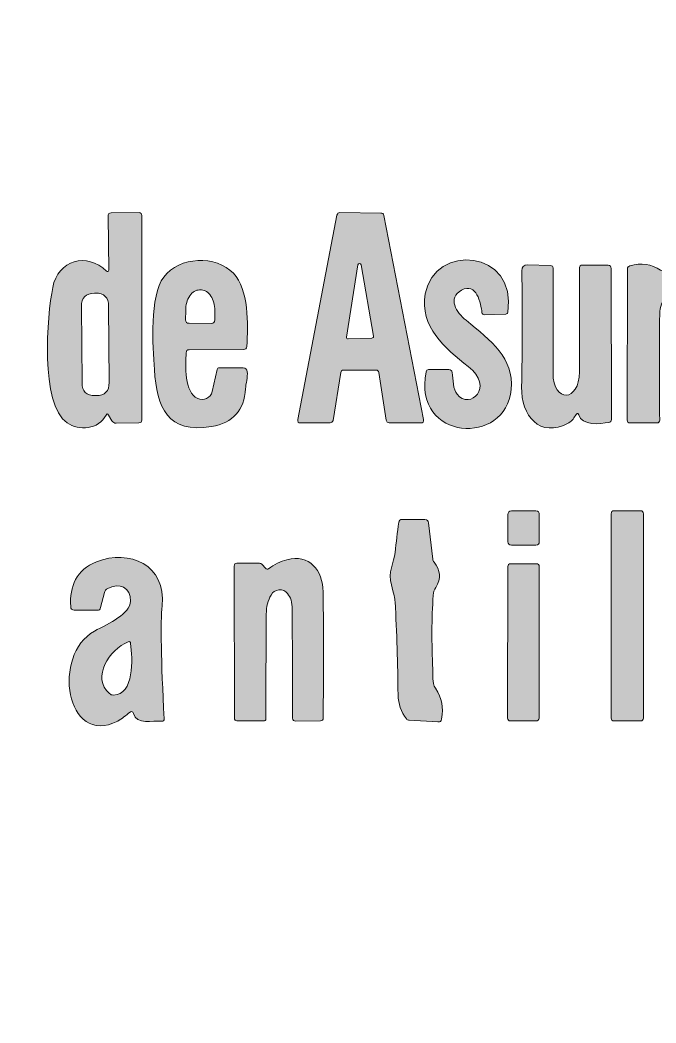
# Model space of a CAD drawing. Header units: millimetres. Extents: x 6 to 133, y 303 to 393.
# Drawn here: x 105.49 to 108.86, y 313.79 to 319.11 of the extents above; entities that cross this region are included whole.
import ezdxf

# ---------------------------------------------------------------- set-up
doc = ezdxf.new("R2010")
doc.units = ezdxf.units.MM
doc.header["$MEASUREMENT"] = 0

# ---------------------------------------------------------------- blocks, each defined once
blk = doc.blocks.new('block 2')
at = {"color": 188, "lineweight": 35, "true_color": 0x161224}
blk.add_open_spline([(21.4184, 393.1407), (21.4184, 393.1407), (6.4183, 303.1407), (6.4183, 303.1407), (6.4183, 303.1407), (118.7994, 303.1407), (118.7994, 303.1407), (118.7994, 303.1407), (133.0232, 388.4831), (133.0232, 388.4831), (133.3864, 390.6622), (131.9143, 392.7231), (129.7352, 393.0863), (129.5179, 393.1225), (129.298, 393.1407), (129.0776, 393.1407), (129.0776, 393.1407), (21.4184, 393.1407), (21.4184, 393.1407)], degree=3, knots=[0, 0, 0, 0, 1, 1, 1, 2, 2, 2, 3, 3, 3, 4, 4, 4, 5, 5, 5, 6, 6, 6, 6], dxfattribs=at)
blk = doc.blocks.new('block 139')
at = {"true_color": 0x161225}
h = blk.add_hatch(color=188, dxfattribs=at)
h.dxf.hatch_style = 2
edge = h.paths.add_edge_path()
edge.add_spline(control_points=[(107.2776, 319.6901), (106.9857, 320.104), (107.0401, 320.7256), (107.2277, 321.1707), (107.4586, 321.7145), (107.8692, 321.9998), (108.4597, 322.0286), (108.7805, 322.0441), (108.9969, 321.76), (109.0047, 321.4515), (109.0169, 321.0319), (108.6217, 320.6945), (108.2566, 320.5624), (108.1556, 320.5258), (108.0535, 320.4947), (107.948, 320.4681), (107.9403, 320.4659), (107.9347, 320.4603), (107.9336, 320.4514), (107.8992, 320.1229), (108.1833, 319.5846), (108.5052, 319.4903), (108.6417, 319.4503), (108.7938, 319.4958), (108.927, 319.5424), (109.4775, 319.7345), (110.0036, 320.1174), (110.3188, 320.6135), (110.3432, 320.6501), (110.3665, 320.6756), (110.3909, 320.6879), (110.4686, 320.7278), (110.6373, 320.7589), (110.5619, 320.5913), (110.4609, 320.3671), (110.321, 320.1718), (110.1401, 320.0053), (109.6784, 319.5791), (109.1323, 319.3349), (108.503, 319.275), (108.0901, 319.235), (107.6772, 319.3116), (107.3675, 319.599), (107.3609, 319.6046), (107.3542, 319.6057), (107.3465, 319.6024), (107.2987, 319.5846), (107.2377, 319.5724), (107.1633, 319.5669), (106.7815, 319.5358), (106.4685, 319.6679), (106.2388, 319.9609), (106.1467, 320.0785), (105.9935, 320.4082), (105.7948, 320.2761), (105.6883, 320.205), (105.6017, 320.1063), (105.5373, 319.982), (105.2521, 319.4315), (104.9702, 318.7211), (104.4463, 318.3571), (104.0678, 318.0951), (103.666, 318.2738), (103.4074, 318.5957), (103.3253, 318.6989), (103.2698, 318.8132), (103.2409, 318.9387), (103.1266, 319.437), (103.2021, 319.9131), (103.4673, 320.3693), (103.8425, 321.0108), (104.4907, 321.2484), (105.2021, 321.1906), (105.5162, 321.1651), (105.7793, 321.1085), (106.0379, 320.9531), (106.0656, 320.9376), (106.0745, 320.9165), (106.0667, 320.891), (106.0645, 320.8821), (106.059, 320.8754), (106.0512, 320.8721), (105.9336, 320.8222), (105.8403, 320.8244), (105.7127, 320.8721), (105.5029, 320.9509), (105.2498, 321.0242), (105.0367, 320.9886), (104.6572, 320.9276), (104.5606, 320.6668), (104.4141, 320.3049), (104.2976, 320.0175), (103.8602, 318.821), (104.1355, 318.6046), (104.3708, 318.4192), (104.7138, 319.0874), (104.7926, 319.2361), (105.0145, 319.6501), (105.1899, 320.0275), (105.4663, 320.3549), (105.6072, 320.5236), (105.7216, 320.5802), (105.9347, 320.5835), (106.0379, 320.5857), (106.1211, 320.5724), (106.1833, 320.5425), (106.3231, 320.477), (106.4286, 320.3782), (106.4985, 320.2461), (106.675, 319.9109), (106.8548, 319.6601), (107.2721, 319.679), (107.281, 319.6801), (107.2821, 319.6834), (107.2776, 319.6901)], knot_values=[0, 0, 0, 0, 1, 1, 1, 2, 2, 2, 3, 3, 3, 4, 4, 4, 5, 5, 5, 6, 6, 6, 7, 7, 7, 8, 8, 8, 9, 9, 9, 10, 10, 10, 11, 11, 11, 12, 12, 12, 13, 13, 13, 14, 14, 14, 15, 15, 15, 16, 16, 16, 17, 17, 17, 18, 18, 18, 19, 19, 19, 20, 20, 20, 21, 21, 21, 22, 22, 22, 23, 23, 23, 24, 24, 24, 25, 25, 25, 26, 26, 26, 27, 27, 27, 28, 28, 28, 29, 29, 29, 30, 30, 30, 31, 31, 31, 32, 32, 32, 33, 33, 33, 34, 34, 34, 35, 35, 35, 36, 36, 36, 37, 37, 37, 38, 38, 38, 38], degree=3, periodic=1)
edge = h.paths.add_edge_path()
edge.add_spline(control_points=[(108.2621, 320.9576), (108.342, 321.0852), (108.6628, 321.679), (108.4608, 321.7789), (108.321, 321.8477), (108.1589, 321.6868), (108.0968, 321.5747), (107.968, 321.3449), (107.8948, 321.1096), (107.8759, 320.8677), (107.8726, 320.8177), (107.8714, 320.6634), (107.9303, 320.6268), (107.9391, 320.6224), (107.9469, 320.6213), (107.9558, 320.6246), (108.0845, 320.679), (108.1911, 320.8443), (108.2621, 320.9576)], knot_values=[0, 0, 0, 0, 1, 1, 1, 2, 2, 2, 3, 3, 3, 4, 4, 4, 5, 5, 5, 6, 6, 6, 6], degree=3, periodic=1)
at = {"lineweight": 0}
blk.add_open_spline([(107.2776, 319.6901), (106.9857, 320.104), (107.0401, 320.7256), (107.2277, 321.1707), (107.4586, 321.7145), (107.8692, 321.9998), (108.4597, 322.0286), (108.7805, 322.0441), (108.9969, 321.76), (109.0047, 321.4515), (109.0169, 321.0319), (108.6217, 320.6945), (108.2566, 320.5624), (108.1556, 320.5258), (108.0535, 320.4947), (107.948, 320.4681), (107.9403, 320.4659), (107.9347, 320.4603), (107.9336, 320.4514), (107.8992, 320.1229), (108.1833, 319.5846), (108.5052, 319.4903), (108.6417, 319.4503), (108.7938, 319.4958), (108.927, 319.5424), (109.4775, 319.7345), (110.0036, 320.1174), (110.3188, 320.6135), (110.3432, 320.6501), (110.3665, 320.6756), (110.3909, 320.6879), (110.4686, 320.7278), (110.6373, 320.7589), (110.5619, 320.5913), (110.4609, 320.3671), (110.321, 320.1718), (110.1401, 320.0053), (109.6784, 319.5791), (109.1323, 319.3349), (108.503, 319.275), (108.0901, 319.235), (107.6772, 319.3116), (107.3675, 319.599), (107.3609, 319.6046), (107.3542, 319.6057), (107.3465, 319.6024), (107.2987, 319.5846), (107.2377, 319.5724), (107.1633, 319.5669), (106.7815, 319.5358), (106.4685, 319.6679), (106.2388, 319.9609), (106.1467, 320.0785), (105.9935, 320.4082), (105.7948, 320.2761), (105.6883, 320.205), (105.6017, 320.1063), (105.5373, 319.982), (105.2521, 319.4315), (104.9702, 318.7211), (104.4463, 318.3571), (104.0678, 318.0951), (103.666, 318.2738), (103.4074, 318.5957), (103.3253, 318.6989), (103.2698, 318.8132), (103.2409, 318.9387), (103.1266, 319.437), (103.2021, 319.9131), (103.4673, 320.3693), (103.8425, 321.0108), (104.4907, 321.2484), (105.2021, 321.1906), (105.5162, 321.1651), (105.7793, 321.1085), (106.0379, 320.9531), (106.0656, 320.9376), (106.0745, 320.9165), (106.0667, 320.891), (106.0645, 320.8821), (106.059, 320.8754), (106.0512, 320.8721), (105.9336, 320.8222), (105.8403, 320.8244), (105.7127, 320.8721), (105.5029, 320.9509), (105.2498, 321.0242), (105.0367, 320.9886), (104.6572, 320.9276), (104.5606, 320.6668), (104.4141, 320.3049), (104.2976, 320.0175), (103.8602, 318.821), (104.1355, 318.6046), (104.3708, 318.4192), (104.7138, 319.0874), (104.7926, 319.2361), (105.0145, 319.6501), (105.1899, 320.0275), (105.4663, 320.3549), (105.6072, 320.5236), (105.7216, 320.5802), (105.9347, 320.5835), (106.0379, 320.5857), (106.1211, 320.5724), (106.1833, 320.5425), (106.3231, 320.477), (106.4286, 320.3782), (106.4985, 320.2461), (106.675, 319.9109), (106.8548, 319.6601), (107.2721, 319.679), (107.281, 319.6801), (107.2821, 319.6834), (107.2776, 319.6901)], degree=3, knots=[0, 0, 0, 0, 1, 1, 1, 2, 2, 2, 3, 3, 3, 4, 4, 4, 5, 5, 5, 6, 6, 6, 7, 7, 7, 8, 8, 8, 9, 9, 9, 10, 10, 10, 11, 11, 11, 12, 12, 12, 13, 13, 13, 14, 14, 14, 15, 15, 15, 16, 16, 16, 17, 17, 17, 18, 18, 18, 19, 19, 19, 20, 20, 20, 21, 21, 21, 22, 22, 22, 23, 23, 23, 24, 24, 24, 25, 25, 25, 26, 26, 26, 27, 27, 27, 28, 28, 28, 29, 29, 29, 30, 30, 30, 31, 31, 31, 32, 32, 32, 33, 33, 33, 34, 34, 34, 35, 35, 35, 36, 36, 36, 37, 37, 37, 38, 38, 38, 38], dxfattribs=at)
blk = doc.blocks.new('block 138')
blk.add_blockref('block 139', (0, 0))

msp = doc.modelspace()

# ---------------------------------------------------------------- hatches: boundary and pattern name
at = {"true_color": 0x161225}
h = msp.add_hatch(color=188, dxfattribs=at)
h.dxf.hatch_style = 2
edge = h.paths.add_edge_path()
edge.add_spline(control_points=[(105.9413, 317.0141), (105.9025, 316.9353), (105.7959, 316.9309), (105.7349, 316.9719), (105.5884, 317.0707), (105.6294, 317.5435), (105.6583, 317.6911), (105.686, 317.8365), (105.8392, 317.8798), (105.9435, 317.7777), (105.9469, 317.7755), (105.9491, 317.7755), (105.9524, 317.7766), (105.9546, 317.7777), (105.9557, 317.7799), (105.9569, 317.7833), (105.9569, 317.7833), (105.9524, 318.0696), (105.9524, 318.0696), (105.9513, 318.0818), (105.958, 318.0874), (105.9691, 318.0874), (105.9691, 318.0874), (106.1167, 318.0885), (106.1167, 318.0885), (106.1267, 318.0885), (106.1311, 318.0829), (106.1311, 318.074), (106.1311, 318.074), (106.1311, 316.9875), (106.1311, 316.9875), (106.1311, 316.9786), (106.1256, 316.973), (106.1156, 316.973), (106.1156, 316.973), (105.9957, 316.9708), (105.9957, 316.9708), (105.9857, 316.9708), (105.9779, 316.9752), (105.9724, 316.9841), (105.9724, 316.9841), (105.9546, 317.0141), (105.9546, 317.0141), (105.9502, 317.0219), (105.9458, 317.0219), (105.9413, 317.0141)], knot_values=[0, 0, 0, 0, 1, 1, 1, 2, 2, 2, 3, 3, 3, 4, 4, 4, 5, 5, 5, 6, 6, 6, 7, 7, 7, 8, 8, 8, 9, 9, 9, 10, 10, 10, 11, 11, 11, 12, 12, 12, 13, 13, 13, 14, 14, 14, 15, 15, 15, 15], degree=3, periodic=1)
edge = h.paths.add_edge_path()
edge.add_spline(control_points=[(105.9546, 317.5912), (105.9546, 317.6379), (105.9313, 317.6612), (105.8847, 317.6612), (105.8847, 317.6612), (105.8803, 317.6612), (105.8803, 317.6612), (105.8337, 317.6601), (105.8104, 317.6367), (105.8104, 317.5901), (105.8104, 317.5901), (105.8137, 317.1861), (105.8137, 317.1861), (105.8137, 317.1395), (105.837, 317.1173), (105.8836, 317.1173), (105.8836, 317.1173), (105.8892, 317.1173), (105.8892, 317.1173), (105.9347, 317.1173), (105.958, 317.1406), (105.958, 317.1872), (105.958, 317.1872), (105.9546, 317.5912), (105.9546, 317.5912)], knot_values=[0, 0, 0, 0, 1, 1, 1, 2, 2, 2, 3, 3, 3, 4, 4, 4, 5, 5, 5, 6, 6, 6, 7, 7, 7, 8, 8, 8, 8], degree=3, periodic=1)
h = msp.add_hatch(color=188, dxfattribs=at)
h.dxf.hatch_style = 2
edge = h.paths.add_edge_path()
edge.add_spline(control_points=[(107.3731, 317.2527), (107.3731, 317.2527), (107.2022, 317.2527), (107.2022, 317.2527), (107.1933, 317.2527), (107.1877, 317.2483), (107.1866, 317.2394), (107.1866, 317.2394), (107.1456, 316.9852), (107.1456, 316.9852), (107.1433, 316.9775), (107.1389, 316.973), (107.13, 316.973), (107.13, 316.973), (106.9746, 316.9719), (106.9746, 316.9719), (106.9624, 316.9719), (106.9569, 316.9786), (106.9591, 316.9908), (106.9591, 316.9908), (107.1667, 318.0752), (107.1667, 318.0752), (107.1689, 318.084), (107.1733, 318.0885), (107.1822, 318.0885), (107.1822, 318.0885), (107.3997, 318.0863), (107.3997, 318.0863), (107.4086, 318.0863), (107.4131, 318.0829), (107.4153, 318.074), (107.4153, 318.074), (107.6262, 316.9908), (107.6262, 316.9908), (107.6284, 316.9786), (107.6228, 316.9719), (107.6106, 316.9719), (107.6106, 316.9719), (107.4441, 316.973), (107.4441, 316.973), (107.4353, 316.973), (107.4308, 316.9775), (107.4286, 316.9863), (107.4286, 316.9863), (107.3886, 317.2394), (107.3886, 317.2394), (107.3875, 317.2483), (107.382, 317.2527), (107.3731, 317.2527)], knot_values=[0, 0, 0, 0, 1, 1, 1, 2, 2, 2, 3, 3, 3, 4, 4, 4, 5, 5, 5, 6, 6, 6, 7, 7, 7, 8, 8, 8, 9, 9, 9, 10, 10, 10, 11, 11, 11, 12, 12, 12, 13, 13, 13, 14, 14, 14, 15, 15, 15, 16, 16, 16, 16], degree=3, periodic=1)
edge = h.paths.add_edge_path()
edge.add_spline(control_points=[(107.352, 317.4225), (107.3576, 317.4225), (107.3609, 317.4259), (107.3598, 317.4325), (107.3598, 317.4325), (107.2943, 317.8121), (107.2943, 317.8121), (107.2932, 317.8166), (107.2899, 317.8188), (107.2854, 317.8188), (107.281, 317.8188), (107.2788, 317.8166), (107.2776, 317.8121), (107.2776, 317.8121), (107.2177, 317.4281), (107.2177, 317.4281), (107.2166, 317.4214), (107.2199, 317.4181), (107.2255, 317.4181), (107.2255, 317.4181), (107.352, 317.4225), (107.352, 317.4225)], knot_values=[0, 0, 0, 0, 1, 1, 1, 2, 2, 2, 3, 3, 3, 4, 4, 4, 5, 5, 5, 6, 6, 6, 7, 7, 7, 7], degree=3, periodic=1)
h = msp.add_hatch(color=188, dxfattribs=at)
h.dxf.hatch_style = 2
edge = h.paths.add_edge_path()
edge.add_spline(control_points=[(107.8282, 317.6767), (107.7505, 317.6334), (107.8004, 317.5591), (107.8515, 317.5169), (107.9847, 317.407), (108.1056, 317.3193), (108.0912, 317.1495), (108.0657, 316.8487), (107.5662, 316.8731), (107.6395, 317.2438), (107.6406, 317.2505), (107.6461, 317.2549), (107.6528, 317.2549), (107.6528, 317.2549), (107.7605, 317.2549), (107.7605, 317.2549), (107.7704, 317.2549), (107.776, 317.2494), (107.7771, 317.2405), (107.7827, 317.2039), (107.7827, 317.1495), (107.8037, 317.124), (107.8726, 317.0396), (108.0046, 317.1617), (107.8637, 317.2716), (107.7383, 317.3682), (107.6051, 317.4847), (107.635, 317.6567), (107.6828, 317.9275), (108.1256, 317.8942), (108.0734, 317.5591), (108.0723, 317.5535), (108.069, 317.5502), (108.0623, 317.5502), (108.0623, 317.5502), (107.948, 317.5468), (107.948, 317.5468), (107.9414, 317.5457), (107.9369, 317.5502), (107.9358, 317.5568), (107.9303, 317.6068), (107.907, 317.7211), (107.8282, 317.6767)], knot_values=[0, 0, 0, 0, 1, 1, 1, 2, 2, 2, 3, 3, 3, 4, 4, 4, 5, 5, 5, 6, 6, 6, 7, 7, 7, 8, 8, 8, 9, 9, 9, 10, 10, 10, 11, 11, 11, 12, 12, 12, 13, 13, 13, 14, 14, 14, 14], degree=3, periodic=1)
h = msp.add_hatch(color=188, dxfattribs=at)
h.dxf.hatch_style = 2
edge = h.paths.add_edge_path()
edge.add_spline(control_points=[(106.3664, 317.3448), (106.362, 317.2771), (106.3564, 317.1351), (106.4275, 317.1018), (106.443, 317.094), (106.4585, 317.094), (106.4752, 317.1018), (106.4907, 317.1095), (106.5007, 317.1218), (106.5052, 317.1384), (106.5052, 317.1384), (106.5307, 317.2561), (106.5307, 317.2561), (106.5318, 317.2616), (106.5351, 317.2649), (106.5418, 317.2649), (106.5418, 317.2649), (106.6694, 317.2638), (106.6694, 317.2638), (106.6816, 317.2638), (106.6883, 317.2572), (106.6905, 317.245), (106.6938, 317.215), (106.6827, 317.1795), (106.6816, 317.1539), (106.675, 317.0396), (106.615, 316.973), (106.5007, 316.9531), (106.2687, 316.9131), (106.2099, 317.0541), (106.1977, 317.2561), (106.1888, 317.3804), (106.1722, 317.6456), (106.2477, 317.7466), (106.3298, 317.8565), (106.5251, 317.8632), (106.6173, 317.7666), (106.6994, 317.6811), (106.6949, 317.4958), (106.6883, 317.377), (106.6872, 317.367), (106.6816, 317.3626), (106.6716, 317.3626), (106.6716, 317.3626), (106.382, 317.3604), (106.382, 317.3604), (106.372, 317.3604), (106.3664, 317.3548), (106.3664, 317.3448)], knot_values=[0, 0, 0, 0, 1, 1, 1, 2, 2, 2, 3, 3, 3, 4, 4, 4, 5, 5, 5, 6, 6, 6, 7, 7, 7, 8, 8, 8, 9, 9, 9, 10, 10, 10, 11, 11, 11, 12, 12, 12, 13, 13, 13, 14, 14, 14, 15, 15, 15, 16, 16, 16, 16], degree=3, periodic=1)
edge = h.paths.add_edge_path()
edge.add_spline(control_points=[(106.3831, 317.5013), (106.3831, 317.5013), (106.4985, 317.5002), (106.4985, 317.5002), (106.5118, 317.5002), (106.5185, 317.5058), (106.5185, 317.5191), (106.5185, 317.5191), (106.5185, 317.5679), (106.5185, 317.5679), (106.5185, 317.5979), (106.5118, 317.6245), (106.4974, 317.6456), (106.4841, 317.6667), (106.4663, 317.6778), (106.4474, 317.6778), (106.4474, 317.6778), (106.4374, 317.6778), (106.4374, 317.6778), (106.4175, 317.6789), (106.3997, 317.6678), (106.3853, 317.6467), (106.3709, 317.6256), (106.3642, 317.599), (106.3642, 317.569), (106.3642, 317.569), (106.3631, 317.5202), (106.3631, 317.5202), (106.3631, 317.5069), (106.3697, 317.5013), (106.3831, 317.5013)], knot_values=[0, 0, 0, 0, 1, 1, 1, 2, 2, 2, 3, 3, 3, 4, 4, 4, 5, 5, 5, 6, 6, 6, 7, 7, 7, 8, 8, 8, 9, 9, 9, 10, 10, 10, 10], degree=3, periodic=1)
h = msp.add_hatch(color=188, dxfattribs=at)
h.dxf.hatch_style = 2
edge = h.paths.add_edge_path()
edge.add_spline(control_points=[(108.9014, 317.7833), (108.9936, 317.8465), (109.0979, 317.8554), (109.1567, 317.7611), (109.1745, 317.7322), (109.1822, 317.6834), (109.1822, 317.6145), (109.1811, 317.4059), (109.1822, 317.1983), (109.1845, 316.9908), (109.1845, 316.9797), (109.1778, 316.9741), (109.1667, 316.973), (109.1667, 316.973), (109.0269, 316.9719), (109.0269, 316.9719), (109.0191, 316.9719), (109.0146, 316.9764), (109.0146, 316.9852), (109.0202, 317.2372), (109.0191, 317.4392), (109.0124, 317.5901), (109.0102, 317.6423), (108.9847, 317.6656), (108.9358, 317.6601), (108.9281, 317.6601), (108.9214, 317.6567), (108.9159, 317.6501), (108.8914, 317.6212), (108.8792, 317.5879), (108.8792, 317.5491), (108.877, 317.3615), (108.877, 317.175), (108.8792, 316.9875), (108.8792, 316.9775), (108.8737, 316.9719), (108.8637, 316.9719), (108.8637, 316.9719), (108.7216, 316.9719), (108.7216, 316.9719), (108.7116, 316.9719), (108.7072, 316.9775), (108.7072, 316.9875), (108.7072, 316.9875), (108.7083, 317.7899), (108.7083, 317.7899), (108.7083, 317.7988), (108.7116, 317.8032), (108.7205, 317.8055), (108.7816, 317.8232), (108.836, 317.8154), (108.8837, 317.7833), (108.8892, 317.7788), (108.8948, 317.7788), (108.9014, 317.7833)], knot_values=[0, 0, 0, 0, 1, 1, 1, 2, 2, 2, 3, 3, 3, 4, 4, 4, 5, 5, 5, 6, 6, 6, 7, 7, 7, 8, 8, 8, 9, 9, 9, 10, 10, 10, 11, 11, 11, 12, 12, 12, 13, 13, 13, 14, 14, 14, 15, 15, 15, 16, 16, 16, 17, 17, 17, 18, 18, 18, 18], degree=3, periodic=1)
h = msp.add_hatch(color=188, dxfattribs=at)
h.dxf.hatch_style = 2
edge = h.paths.add_edge_path()
edge.add_spline(control_points=[(108.4364, 317.0174), (108.4242, 316.9997), (108.4164, 316.9841), (108.3964, 316.973), (108.2422, 316.8876), (108.1434, 317.0119), (108.1467, 317.1628), (108.15, 317.3526), (108.1511, 317.5579), (108.1478, 317.7799), (108.1478, 317.801), (108.1578, 317.811), (108.1789, 317.811), (108.1789, 317.811), (108.2988, 317.8077), (108.2988, 317.8077), (108.3087, 317.8077), (108.3132, 317.8032), (108.3132, 317.7944), (108.3132, 317.6079), (108.3132, 317.4214), (108.3132, 317.2372), (108.3121, 317.0762), (108.4541, 317.0829), (108.453, 317.2427), (108.453, 317.427), (108.453, 317.6123), (108.4541, 317.7977), (108.4541, 317.8055), (108.4586, 317.8099), (108.4675, 317.8099), (108.4675, 317.8099), (108.6051, 317.8088), (108.6051, 317.8088), (108.6162, 317.8088), (108.6217, 317.8032), (108.6217, 317.7921), (108.6217, 317.7921), (108.6228, 316.9908), (108.6228, 316.9908), (108.6228, 316.9819), (108.6184, 316.9764), (108.6095, 316.9752), (108.564, 316.9664), (108.4664, 316.9553), (108.4497, 317.0152), (108.4464, 317.0241), (108.443, 317.0252), (108.4364, 317.0174)], knot_values=[0, 0, 0, 0, 1, 1, 1, 2, 2, 2, 3, 3, 3, 4, 4, 4, 5, 5, 5, 6, 6, 6, 7, 7, 7, 8, 8, 8, 9, 9, 9, 10, 10, 10, 11, 11, 11, 12, 12, 12, 13, 13, 13, 14, 14, 14, 15, 15, 15, 16, 16, 16, 16], degree=3, periodic=1)
h = msp.add_hatch(color=188, dxfattribs=at)
h.dxf.hatch_style = 2
edge = h.paths.add_edge_path()
edge.add_spline(control_points=[(108.0923, 316.5047), (108.0923, 316.5047), (108.2222, 316.5047), (108.2222, 316.5047), (108.2344, 316.5047), (108.2399, 316.498), (108.2399, 316.4858), (108.2399, 316.4858), (108.2399, 316.3415), (108.2399, 316.3415), (108.2399, 316.3293), (108.2344, 316.3237), (108.2222, 316.3237), (108.2222, 316.3237), (108.0923, 316.3237), (108.0923, 316.3237), (108.0801, 316.3237), (108.0734, 316.3293), (108.0734, 316.3415), (108.0734, 316.3415), (108.0734, 316.4858), (108.0734, 316.4858), (108.0734, 316.498), (108.0801, 316.5047), (108.0923, 316.5047)], knot_values=[0, 0, 0, 0, 1, 1, 1, 2, 2, 2, 3, 3, 3, 4, 4, 4, 5, 5, 5, 6, 6, 6, 7, 7, 7, 8, 8, 8, 8], degree=3, periodic=1)
h = msp.add_hatch(color=188, dxfattribs=at)
h.dxf.hatch_style = 2
edge = h.paths.add_edge_path()
edge.add_spline(control_points=[(108.6373, 316.5058), (108.6373, 316.5058), (108.7771, 316.5058), (108.7771, 316.5058), (108.7871, 316.5058), (108.7927, 316.5002), (108.7927, 316.4902), (108.7927, 316.4902), (108.7927, 315.4059), (108.7927, 315.4059), (108.7927, 315.3959), (108.7871, 315.3903), (108.7771, 315.3903), (108.7771, 315.3903), (108.6373, 315.3903), (108.6373, 315.3903), (108.6273, 315.3903), (108.6217, 315.3959), (108.6217, 315.4059), (108.6217, 315.4059), (108.6217, 316.4902), (108.6217, 316.4902), (108.6217, 316.5002), (108.6273, 316.5058), (108.6373, 316.5058)], knot_values=[0, 0, 0, 0, 1, 1, 1, 2, 2, 2, 3, 3, 3, 4, 4, 4, 5, 5, 5, 6, 6, 6, 7, 7, 7, 8, 8, 8, 8], degree=3, periodic=1)
h = msp.add_hatch(color=188, dxfattribs=at)
h.dxf.hatch_style = 2
edge = h.paths.add_edge_path()
edge.add_spline(control_points=[(107.6905, 316.0995), (107.6828, 316.0862), (107.6772, 316.0729), (107.6772, 316.0574), (107.6694, 315.9331), (107.6683, 315.8021), (107.675, 315.6656), (107.6761, 315.6334), (107.6694, 315.5956), (107.6894, 315.5635), (107.7249, 315.5057), (107.7316, 315.4669), (107.7216, 315.4003), (107.7205, 315.3892), (107.7138, 315.3837), (107.7027, 315.3848), (107.7027, 315.3848), (107.5496, 315.3936), (107.5496, 315.3936), (107.544, 315.3936), (107.5385, 315.3959), (107.5351, 315.4014), (107.5063, 315.4392), (107.4919, 315.4813), (107.4907, 315.5291), (107.4896, 315.6933), (107.4841, 315.8587), (107.4752, 316.023), (107.4741, 316.0374), (107.4674, 316.0674), (107.4552, 316.1129), (107.4364, 316.1772), (107.4685, 316.2338), (107.4752, 316.2838), (107.4808, 316.3382), (107.4874, 316.3914), (107.4941, 316.4447), (107.4952, 316.4547), (107.5018, 316.4603), (107.5118, 316.4603), (107.5118, 316.4603), (107.6328, 316.4591), (107.6328, 316.4591), (107.645, 316.4591), (107.6517, 316.4536), (107.6528, 316.4414), (107.6528, 316.4414), (107.675, 316.2494), (107.675, 316.2494), (107.6761, 316.2427), (107.6783, 316.2372), (107.6816, 316.2327), (107.7172, 316.1906), (107.7205, 316.1462), (107.6905, 316.0995)], knot_values=[0, 0, 0, 0, 1, 1, 1, 2, 2, 2, 3, 3, 3, 4, 4, 4, 5, 5, 5, 6, 6, 6, 7, 7, 7, 8, 8, 8, 9, 9, 9, 10, 10, 10, 11, 11, 11, 12, 12, 12, 13, 13, 13, 14, 14, 14, 15, 15, 15, 16, 16, 16, 17, 17, 17, 18, 18, 18, 18], degree=3, periodic=1)
h = msp.add_hatch(color=188, dxfattribs=at)
h.dxf.hatch_style = 2
edge = h.paths.add_edge_path()
edge.add_spline(control_points=[(106.069, 315.4369), (106.0468, 315.4214), (106.0257, 315.4003), (106.0035, 315.3892), (105.7271, 315.2505), (105.6527, 315.7433), (105.8792, 315.8665), (105.9613, 315.912), (106.0667, 315.9553), (106.0712, 316.0263), (106.0756, 316.0995), (106.009, 316.1262), (105.9502, 316.0929), (105.9413, 316.0884), (105.9358, 316.0807), (105.9324, 316.0718), (105.9324, 316.0718), (105.9125, 315.9919), (105.9125, 315.9919), (105.9102, 315.9819), (105.9047, 315.9775), (105.8947, 315.9775), (105.8947, 315.9775), (105.7726, 315.9786), (105.7726, 315.9786), (105.7604, 315.9786), (105.7537, 315.9852), (105.7537, 315.9974), (105.7471, 316.104), (105.7848, 316.1939), (105.8903, 316.2349), (106.0645, 316.3038), (106.261, 316.2194), (106.2388, 316.0019), (106.2299, 315.9131), (106.2332, 315.7133), (106.2499, 315.4014), (106.2499, 315.3925), (106.2454, 315.3881), (106.2366, 315.3892), (106.1888, 315.3925), (106.1034, 315.3692), (106.0867, 315.4303), (106.0834, 315.4403), (106.0778, 315.4425), (106.069, 315.4369)], knot_values=[0, 0, 0, 0, 1, 1, 1, 2, 2, 2, 3, 3, 3, 4, 4, 4, 5, 5, 5, 6, 6, 6, 7, 7, 7, 8, 8, 8, 9, 9, 9, 10, 10, 10, 11, 11, 11, 12, 12, 12, 13, 13, 13, 14, 14, 14, 15, 15, 15, 15], degree=3, periodic=1)
edge = h.paths.add_edge_path()
edge.add_spline(control_points=[(106.059, 315.8099), (105.9602, 315.771), (105.8614, 315.6212), (105.9591, 315.5357), (105.9657, 315.5302), (105.9724, 315.5279), (105.9802, 315.5279), (106.0923, 315.5291), (106.0823, 315.72), (106.0712, 315.8021), (106.0712, 315.8099), (106.0667, 315.8132), (106.059, 315.8099)], knot_values=[0, 0, 0, 0, 1, 1, 1, 2, 2, 2, 3, 3, 3, 4, 4, 4, 4], degree=3, periodic=1)
h = msp.add_hatch(color=188, dxfattribs=at)
h.dxf.hatch_style = 2
edge = h.paths.add_edge_path()
edge.add_spline(control_points=[(106.8037, 316.1983), (106.8337, 316.2205), (106.8659, 316.2372), (106.9014, 316.246), (107.019, 316.2793), (107.0923, 316.1894), (107.0934, 316.0751), (107.0956, 315.852), (107.0956, 315.6289), (107.0934, 315.4059), (107.0934, 315.397), (107.089, 315.3914), (107.079, 315.3914), (107.079, 315.3914), (106.948, 315.3892), (106.948, 315.3892), (106.9369, 315.3892), (106.9314, 315.3948), (106.9314, 315.4059), (106.9302, 315.599), (106.9302, 315.791), (106.9291, 315.983), (106.9291, 316.0196), (106.9203, 316.0474), (106.9047, 316.0662), (106.8925, 316.0807), (106.877, 316.0873), (106.8581, 316.0862), (106.8403, 316.084), (106.8259, 316.0751), (106.817, 316.0585), (106.8004, 316.0296), (106.7915, 315.9963), (106.7915, 315.9575), (106.7904, 315.7732), (106.7893, 315.5879), (106.7893, 315.4025), (106.7893, 315.3936), (106.7848, 315.3903), (106.7771, 315.3903), (106.7771, 315.3903), (106.6361, 315.3914), (106.6361, 315.3914), (106.6272, 315.3914), (106.6228, 315.3959), (106.6228, 315.4047), (106.6228, 315.4047), (106.6217, 316.2127), (106.6217, 316.2127), (106.6217, 316.2227), (106.6261, 316.2272), (106.635, 316.2272), (106.635, 316.2272), (106.7549, 316.2272), (106.7549, 316.2272), (106.7615, 316.2272), (106.766, 316.225), (106.7704, 316.2205), (106.7704, 316.2205), (106.7882, 316.2005), (106.7882, 316.2005), (106.7926, 316.195), (106.7982, 316.1939), (106.8037, 316.1983)], knot_values=[0, 0, 0, 0, 1, 1, 1, 2, 2, 2, 3, 3, 3, 4, 4, 4, 5, 5, 5, 6, 6, 6, 7, 7, 7, 8, 8, 8, 9, 9, 9, 10, 10, 10, 11, 11, 11, 12, 12, 12, 13, 13, 13, 14, 14, 14, 15, 15, 15, 16, 16, 16, 17, 17, 17, 18, 18, 18, 19, 19, 19, 20, 20, 20, 21, 21, 21, 21], degree=3, periodic=1)
h = msp.add_hatch(color=188, dxfattribs=at)
h.dxf.hatch_style = 2
edge = h.paths.add_edge_path()
edge.add_spline(control_points=[(108.089, 316.225), (108.089, 316.225), (108.2244, 316.225), (108.2244, 316.225), (108.2344, 316.225), (108.2399, 316.2194), (108.2399, 316.2094), (108.2399, 316.2094), (108.2388, 315.4059), (108.2388, 315.4059), (108.2388, 315.3959), (108.2333, 315.3903), (108.2222, 315.3903), (108.2222, 315.3903), (108.0879, 315.3903), (108.0879, 315.3903), (108.0779, 315.3903), (108.0723, 315.3959), (108.0723, 315.4059), (108.0723, 315.4059), (108.0734, 316.2094), (108.0734, 316.2094), (108.0734, 316.2194), (108.079, 316.225), (108.089, 316.225)], knot_values=[0, 0, 0, 0, 1, 1, 1, 2, 2, 2, 3, 3, 3, 4, 4, 4, 5, 5, 5, 6, 6, 6, 7, 7, 7, 8, 8, 8, 8], degree=3, periodic=1)

# ---------------------------------------------------------------- linework, layer by layer
at = {"lineweight": 0}
for points, knots in [([(105.9413, 317.0141), (105.9025, 316.9353), (105.7959, 316.9309), (105.7349, 316.9719), (105.5884, 317.0707), (105.6294, 317.5435), (105.6583, 317.6911), (105.686, 317.8365), (105.8392, 317.8798), (105.9435, 317.7777), (105.9469, 317.7755), (105.9491, 317.7755), (105.9524, 317.7766), (105.9546, 317.7777), (105.9557, 317.7799), (105.9569, 317.7833), (105.9569, 317.7833), (105.9524, 318.0696), (105.9524, 318.0696), (105.9513, 318.0818), (105.958, 318.0874), (105.9691, 318.0874), (105.9691, 318.0874), (106.1167, 318.0885), (106.1167, 318.0885), (106.1267, 318.0885), (106.1311, 318.0829), (106.1311, 318.074), (106.1311, 318.074), (106.1311, 316.9875), (106.1311, 316.9875), (106.1311, 316.9786), (106.1256, 316.973), (106.1156, 316.973), (106.1156, 316.973), (105.9957, 316.9708), (105.9957, 316.9708), (105.9857, 316.9708), (105.9779, 316.9752), (105.9724, 316.9841), (105.9724, 316.9841), (105.9546, 317.0141), (105.9546, 317.0141), (105.9502, 317.0219), (105.9458, 317.0219), (105.9413, 317.0141)], [0, 0, 0, 0, 1, 1, 1, 2, 2, 2, 3, 3, 3, 4, 4, 4, 5, 5, 5, 6, 6, 6, 7, 7, 7, 8, 8, 8, 9, 9, 9, 10, 10, 10, 11, 11, 11, 12, 12, 12, 13, 13, 13, 14, 14, 14, 15, 15, 15, 15]), ([(107.3731, 317.2527), (107.3731, 317.2527), (107.2022, 317.2527), (107.2022, 317.2527), (107.1933, 317.2527), (107.1877, 317.2483), (107.1866, 317.2394), (107.1866, 317.2394), (107.1456, 316.9852), (107.1456, 316.9852), (107.1433, 316.9775), (107.1389, 316.973), (107.13, 316.973), (107.13, 316.973), (106.9746, 316.9719), (106.9746, 316.9719), (106.9624, 316.9719), (106.9569, 316.9786), (106.9591, 316.9908), (106.9591, 316.9908), (107.1667, 318.0752), (107.1667, 318.0752), (107.1689, 318.084), (107.1733, 318.0885), (107.1822, 318.0885), (107.1822, 318.0885), (107.3997, 318.0863), (107.3997, 318.0863), (107.4086, 318.0863), (107.4131, 318.0829), (107.4153, 318.074), (107.4153, 318.074), (107.6262, 316.9908), (107.6262, 316.9908), (107.6284, 316.9786), (107.6228, 316.9719), (107.6106, 316.9719), (107.6106, 316.9719), (107.4441, 316.973), (107.4441, 316.973), (107.4353, 316.973), (107.4308, 316.9775), (107.4286, 316.9863), (107.4286, 316.9863), (107.3886, 317.2394), (107.3886, 317.2394), (107.3875, 317.2483), (107.382, 317.2527), (107.3731, 317.2527)], [0, 0, 0, 0, 1, 1, 1, 2, 2, 2, 3, 3, 3, 4, 4, 4, 5, 5, 5, 6, 6, 6, 7, 7, 7, 8, 8, 8, 9, 9, 9, 10, 10, 10, 11, 11, 11, 12, 12, 12, 13, 13, 13, 14, 14, 14, 15, 15, 15, 16, 16, 16, 16]), ([(107.8282, 317.6767), (107.7505, 317.6334), (107.8004, 317.5591), (107.8515, 317.5169), (107.9847, 317.407), (108.1056, 317.3193), (108.0912, 317.1495), (108.0657, 316.8487), (107.5662, 316.8731), (107.6395, 317.2438), (107.6406, 317.2505), (107.6461, 317.2549), (107.6528, 317.2549), (107.6528, 317.2549), (107.7605, 317.2549), (107.7605, 317.2549), (107.7704, 317.2549), (107.776, 317.2494), (107.7771, 317.2405), (107.7827, 317.2039), (107.7827, 317.1495), (107.8037, 317.124), (107.8726, 317.0396), (108.0046, 317.1617), (107.8637, 317.2716), (107.7383, 317.3682), (107.6051, 317.4847), (107.635, 317.6567), (107.6828, 317.9275), (108.1256, 317.8942), (108.0734, 317.5591), (108.0723, 317.5535), (108.069, 317.5502), (108.0623, 317.5502), (108.0623, 317.5502), (107.948, 317.5468), (107.948, 317.5468), (107.9414, 317.5457), (107.9369, 317.5502), (107.9358, 317.5568), (107.9303, 317.6068), (107.907, 317.7211), (107.8282, 317.6767)], [0, 0, 0, 0, 1, 1, 1, 2, 2, 2, 3, 3, 3, 4, 4, 4, 5, 5, 5, 6, 6, 6, 7, 7, 7, 8, 8, 8, 9, 9, 9, 10, 10, 10, 11, 11, 11, 12, 12, 12, 13, 13, 13, 14, 14, 14, 14]), ([(106.3664, 317.3448), (106.362, 317.2771), (106.3564, 317.1351), (106.4275, 317.1018), (106.443, 317.094), (106.4585, 317.094), (106.4752, 317.1018), (106.4907, 317.1095), (106.5007, 317.1218), (106.5052, 317.1384), (106.5052, 317.1384), (106.5307, 317.2561), (106.5307, 317.2561), (106.5318, 317.2616), (106.5351, 317.2649), (106.5418, 317.2649), (106.5418, 317.2649), (106.6694, 317.2638), (106.6694, 317.2638), (106.6816, 317.2638), (106.6883, 317.2572), (106.6905, 317.245), (106.6938, 317.215), (106.6827, 317.1795), (106.6816, 317.1539), (106.675, 317.0396), (106.615, 316.973), (106.5007, 316.9531), (106.2687, 316.9131), (106.2099, 317.0541), (106.1977, 317.2561), (106.1888, 317.3804), (106.1722, 317.6456), (106.2477, 317.7466), (106.3298, 317.8565), (106.5251, 317.8632), (106.6173, 317.7666), (106.6994, 317.6811), (106.6949, 317.4958), (106.6883, 317.377), (106.6872, 317.367), (106.6816, 317.3626), (106.6716, 317.3626), (106.6716, 317.3626), (106.382, 317.3604), (106.382, 317.3604), (106.372, 317.3604), (106.3664, 317.3548), (106.3664, 317.3448)], [0, 0, 0, 0, 1, 1, 1, 2, 2, 2, 3, 3, 3, 4, 4, 4, 5, 5, 5, 6, 6, 6, 7, 7, 7, 8, 8, 8, 9, 9, 9, 10, 10, 10, 11, 11, 11, 12, 12, 12, 13, 13, 13, 14, 14, 14, 15, 15, 15, 16, 16, 16, 16]), ([(108.9014, 317.7833), (108.9936, 317.8465), (109.0979, 317.8554), (109.1567, 317.7611), (109.1745, 317.7322), (109.1822, 317.6834), (109.1822, 317.6145), (109.1811, 317.4059), (109.1822, 317.1983), (109.1845, 316.9908), (109.1845, 316.9797), (109.1778, 316.9741), (109.1667, 316.973), (109.1667, 316.973), (109.0269, 316.9719), (109.0269, 316.9719), (109.0191, 316.9719), (109.0146, 316.9764), (109.0146, 316.9852), (109.0202, 317.2372), (109.0191, 317.4392), (109.0124, 317.5901), (109.0102, 317.6423), (108.9847, 317.6656), (108.9358, 317.6601), (108.9281, 317.6601), (108.9214, 317.6567), (108.9159, 317.6501), (108.8914, 317.6212), (108.8792, 317.5879), (108.8792, 317.5491), (108.877, 317.3615), (108.877, 317.175), (108.8792, 316.9875), (108.8792, 316.9775), (108.8737, 316.9719), (108.8637, 316.9719), (108.8637, 316.9719), (108.7216, 316.9719), (108.7216, 316.9719), (108.7116, 316.9719), (108.7072, 316.9775), (108.7072, 316.9875), (108.7072, 316.9875), (108.7083, 317.7899), (108.7083, 317.7899), (108.7083, 317.7988), (108.7116, 317.8032), (108.7205, 317.8055), (108.7816, 317.8232), (108.836, 317.8154), (108.8837, 317.7833), (108.8892, 317.7788), (108.8948, 317.7788), (108.9014, 317.7833)], [0, 0, 0, 0, 1, 1, 1, 2, 2, 2, 3, 3, 3, 4, 4, 4, 5, 5, 5, 6, 6, 6, 7, 7, 7, 8, 8, 8, 9, 9, 9, 10, 10, 10, 11, 11, 11, 12, 12, 12, 13, 13, 13, 14, 14, 14, 15, 15, 15, 16, 16, 16, 17, 17, 17, 18, 18, 18, 18]), ([(107.352, 317.4225), (107.3576, 317.4225), (107.3609, 317.4259), (107.3598, 317.4325), (107.3598, 317.4325), (107.2943, 317.8121), (107.2943, 317.8121), (107.2932, 317.8166), (107.2899, 317.8188), (107.2854, 317.8188), (107.281, 317.8188), (107.2788, 317.8166), (107.2776, 317.8121), (107.2776, 317.8121), (107.2177, 317.4281), (107.2177, 317.4281), (107.2166, 317.4214), (107.2199, 317.4181), (107.2255, 317.4181), (107.2255, 317.4181), (107.352, 317.4225), (107.352, 317.4225)], [0, 0, 0, 0, 1, 1, 1, 2, 2, 2, 3, 3, 3, 4, 4, 4, 5, 5, 5, 6, 6, 6, 7, 7, 7, 7]), ([(108.4364, 317.0174), (108.4242, 316.9997), (108.4164, 316.9841), (108.3964, 316.973), (108.2422, 316.8876), (108.1434, 317.0119), (108.1467, 317.1628), (108.15, 317.3526), (108.1511, 317.5579), (108.1478, 317.7799), (108.1478, 317.801), (108.1578, 317.811), (108.1789, 317.811), (108.1789, 317.811), (108.2988, 317.8077), (108.2988, 317.8077), (108.3087, 317.8077), (108.3132, 317.8032), (108.3132, 317.7944), (108.3132, 317.6079), (108.3132, 317.4214), (108.3132, 317.2372), (108.3121, 317.0762), (108.4541, 317.0829), (108.453, 317.2427), (108.453, 317.427), (108.453, 317.6123), (108.4541, 317.7977), (108.4541, 317.8055), (108.4586, 317.8099), (108.4675, 317.8099), (108.4675, 317.8099), (108.6051, 317.8088), (108.6051, 317.8088), (108.6162, 317.8088), (108.6217, 317.8032), (108.6217, 317.7921), (108.6217, 317.7921), (108.6228, 316.9908), (108.6228, 316.9908), (108.6228, 316.9819), (108.6184, 316.9764), (108.6095, 316.9752), (108.564, 316.9664), (108.4664, 316.9553), (108.4497, 317.0152), (108.4464, 317.0241), (108.443, 317.0252), (108.4364, 317.0174)], [0, 0, 0, 0, 1, 1, 1, 2, 2, 2, 3, 3, 3, 4, 4, 4, 5, 5, 5, 6, 6, 6, 7, 7, 7, 8, 8, 8, 9, 9, 9, 10, 10, 10, 11, 11, 11, 12, 12, 12, 13, 13, 13, 14, 14, 14, 15, 15, 15, 16, 16, 16, 16]), ([(105.9546, 317.5912), (105.9546, 317.6379), (105.9313, 317.6612), (105.8847, 317.6612), (105.8847, 317.6612), (105.8803, 317.6612), (105.8803, 317.6612), (105.8337, 317.6601), (105.8104, 317.6367), (105.8104, 317.5901), (105.8104, 317.5901), (105.8137, 317.1861), (105.8137, 317.1861), (105.8137, 317.1395), (105.837, 317.1173), (105.8836, 317.1173), (105.8836, 317.1173), (105.8892, 317.1173), (105.8892, 317.1173), (105.9347, 317.1173), (105.958, 317.1406), (105.958, 317.1872), (105.958, 317.1872), (105.9546, 317.5912), (105.9546, 317.5912)], [0, 0, 0, 0, 1, 1, 1, 2, 2, 2, 3, 3, 3, 4, 4, 4, 5, 5, 5, 6, 6, 6, 7, 7, 7, 8, 8, 8, 8]), ([(106.3831, 317.5013), (106.3831, 317.5013), (106.4985, 317.5002), (106.4985, 317.5002), (106.5118, 317.5002), (106.5185, 317.5058), (106.5185, 317.5191), (106.5185, 317.5191), (106.5185, 317.5679), (106.5185, 317.5679), (106.5185, 317.5979), (106.5118, 317.6245), (106.4974, 317.6456), (106.4841, 317.6667), (106.4663, 317.6778), (106.4474, 317.6778), (106.4474, 317.6778), (106.4374, 317.6778), (106.4374, 317.6778), (106.4175, 317.6789), (106.3997, 317.6678), (106.3853, 317.6467), (106.3709, 317.6256), (106.3642, 317.599), (106.3642, 317.569), (106.3642, 317.569), (106.3631, 317.5202), (106.3631, 317.5202), (106.3631, 317.5069), (106.3697, 317.5013), (106.3831, 317.5013)], [0, 0, 0, 0, 1, 1, 1, 2, 2, 2, 3, 3, 3, 4, 4, 4, 5, 5, 5, 6, 6, 6, 7, 7, 7, 8, 8, 8, 9, 9, 9, 10, 10, 10, 10]), ([(108.0923, 316.5047), (108.0923, 316.5047), (108.2222, 316.5047), (108.2222, 316.5047), (108.2344, 316.5047), (108.2399, 316.498), (108.2399, 316.4858), (108.2399, 316.4858), (108.2399, 316.3415), (108.2399, 316.3415), (108.2399, 316.3293), (108.2344, 316.3237), (108.2222, 316.3237), (108.2222, 316.3237), (108.0923, 316.3237), (108.0923, 316.3237), (108.0801, 316.3237), (108.0734, 316.3293), (108.0734, 316.3415), (108.0734, 316.3415), (108.0734, 316.4858), (108.0734, 316.4858), (108.0734, 316.498), (108.0801, 316.5047), (108.0923, 316.5047)], [0, 0, 0, 0, 1, 1, 1, 2, 2, 2, 3, 3, 3, 4, 4, 4, 5, 5, 5, 6, 6, 6, 7, 7, 7, 8, 8, 8, 8]), ([(108.6373, 316.5058), (108.6373, 316.5058), (108.7771, 316.5058), (108.7771, 316.5058), (108.7871, 316.5058), (108.7927, 316.5002), (108.7927, 316.4902), (108.7927, 316.4902), (108.7927, 315.4059), (108.7927, 315.4059), (108.7927, 315.3959), (108.7871, 315.3903), (108.7771, 315.3903), (108.7771, 315.3903), (108.6373, 315.3903), (108.6373, 315.3903), (108.6273, 315.3903), (108.6217, 315.3959), (108.6217, 315.4059), (108.6217, 315.4059), (108.6217, 316.4902), (108.6217, 316.4902), (108.6217, 316.5002), (108.6273, 316.5058), (108.6373, 316.5058)], [0, 0, 0, 0, 1, 1, 1, 2, 2, 2, 3, 3, 3, 4, 4, 4, 5, 5, 5, 6, 6, 6, 7, 7, 7, 8, 8, 8, 8]), ([(107.6905, 316.0995), (107.6828, 316.0862), (107.6772, 316.0729), (107.6772, 316.0574), (107.6694, 315.9331), (107.6683, 315.8021), (107.675, 315.6656), (107.6761, 315.6334), (107.6694, 315.5956), (107.6894, 315.5635), (107.7249, 315.5057), (107.7316, 315.4669), (107.7216, 315.4003), (107.7205, 315.3892), (107.7138, 315.3837), (107.7027, 315.3848), (107.7027, 315.3848), (107.5496, 315.3936), (107.5496, 315.3936), (107.544, 315.3936), (107.5385, 315.3959), (107.5351, 315.4014), (107.5063, 315.4392), (107.4919, 315.4813), (107.4907, 315.5291), (107.4896, 315.6933), (107.4841, 315.8587), (107.4752, 316.023), (107.4741, 316.0374), (107.4674, 316.0674), (107.4552, 316.1129), (107.4364, 316.1772), (107.4685, 316.2338), (107.4752, 316.2838), (107.4808, 316.3382), (107.4874, 316.3914), (107.4941, 316.4447), (107.4952, 316.4547), (107.5018, 316.4603), (107.5118, 316.4603), (107.5118, 316.4603), (107.6328, 316.4591), (107.6328, 316.4591), (107.645, 316.4591), (107.6517, 316.4536), (107.6528, 316.4414), (107.6528, 316.4414), (107.675, 316.2494), (107.675, 316.2494), (107.6761, 316.2427), (107.6783, 316.2372), (107.6816, 316.2327), (107.7172, 316.1906), (107.7205, 316.1462), (107.6905, 316.0995)], [0, 0, 0, 0, 1, 1, 1, 2, 2, 2, 3, 3, 3, 4, 4, 4, 5, 5, 5, 6, 6, 6, 7, 7, 7, 8, 8, 8, 9, 9, 9, 10, 10, 10, 11, 11, 11, 12, 12, 12, 13, 13, 13, 14, 14, 14, 15, 15, 15, 16, 16, 16, 17, 17, 17, 18, 18, 18, 18]), ([(106.069, 315.4369), (106.0468, 315.4214), (106.0257, 315.4003), (106.0035, 315.3892), (105.7271, 315.2505), (105.6527, 315.7433), (105.8792, 315.8665), (105.9613, 315.912), (106.0667, 315.9553), (106.0712, 316.0263), (106.0756, 316.0995), (106.009, 316.1262), (105.9502, 316.0929), (105.9413, 316.0884), (105.9358, 316.0807), (105.9324, 316.0718), (105.9324, 316.0718), (105.9125, 315.9919), (105.9125, 315.9919), (105.9102, 315.9819), (105.9047, 315.9775), (105.8947, 315.9775), (105.8947, 315.9775), (105.7726, 315.9786), (105.7726, 315.9786), (105.7604, 315.9786), (105.7537, 315.9852), (105.7537, 315.9974), (105.7471, 316.104), (105.7848, 316.1939), (105.8903, 316.2349), (106.0645, 316.3038), (106.261, 316.2194), (106.2388, 316.0019), (106.2299, 315.9131), (106.2332, 315.7133), (106.2499, 315.4014), (106.2499, 315.3925), (106.2454, 315.3881), (106.2366, 315.3892), (106.1888, 315.3925), (106.1034, 315.3692), (106.0867, 315.4303), (106.0834, 315.4403), (106.0778, 315.4425), (106.069, 315.4369)], [0, 0, 0, 0, 1, 1, 1, 2, 2, 2, 3, 3, 3, 4, 4, 4, 5, 5, 5, 6, 6, 6, 7, 7, 7, 8, 8, 8, 9, 9, 9, 10, 10, 10, 11, 11, 11, 12, 12, 12, 13, 13, 13, 14, 14, 14, 15, 15, 15, 15]), ([(106.8037, 316.1983), (106.8337, 316.2205), (106.8659, 316.2372), (106.9014, 316.246), (107.019, 316.2793), (107.0923, 316.1894), (107.0934, 316.0751), (107.0956, 315.852), (107.0956, 315.6289), (107.0934, 315.4059), (107.0934, 315.397), (107.089, 315.3914), (107.079, 315.3914), (107.079, 315.3914), (106.948, 315.3892), (106.948, 315.3892), (106.9369, 315.3892), (106.9314, 315.3948), (106.9314, 315.4059), (106.9302, 315.599), (106.9302, 315.791), (106.9291, 315.983), (106.9291, 316.0196), (106.9203, 316.0474), (106.9047, 316.0662), (106.8925, 316.0807), (106.877, 316.0873), (106.8581, 316.0862), (106.8403, 316.084), (106.8259, 316.0751), (106.817, 316.0585), (106.8004, 316.0296), (106.7915, 315.9963), (106.7915, 315.9575), (106.7904, 315.7732), (106.7893, 315.5879), (106.7893, 315.4025), (106.7893, 315.3936), (106.7848, 315.3903), (106.7771, 315.3903), (106.7771, 315.3903), (106.6361, 315.3914), (106.6361, 315.3914), (106.6272, 315.3914), (106.6228, 315.3959), (106.6228, 315.4047), (106.6228, 315.4047), (106.6217, 316.2127), (106.6217, 316.2127), (106.6217, 316.2227), (106.6261, 316.2272), (106.635, 316.2272), (106.635, 316.2272), (106.7549, 316.2272), (106.7549, 316.2272), (106.7615, 316.2272), (106.766, 316.225), (106.7704, 316.2205), (106.7704, 316.2205), (106.7882, 316.2005), (106.7882, 316.2005), (106.7926, 316.195), (106.7982, 316.1939), (106.8037, 316.1983)], [0, 0, 0, 0, 1, 1, 1, 2, 2, 2, 3, 3, 3, 4, 4, 4, 5, 5, 5, 6, 6, 6, 7, 7, 7, 8, 8, 8, 9, 9, 9, 10, 10, 10, 11, 11, 11, 12, 12, 12, 13, 13, 13, 14, 14, 14, 15, 15, 15, 16, 16, 16, 17, 17, 17, 18, 18, 18, 19, 19, 19, 20, 20, 20, 21, 21, 21, 21]), ([(108.089, 316.225), (108.089, 316.225), (108.2244, 316.225), (108.2244, 316.225), (108.2344, 316.225), (108.2399, 316.2194), (108.2399, 316.2094), (108.2399, 316.2094), (108.2388, 315.4059), (108.2388, 315.4059), (108.2388, 315.3959), (108.2333, 315.3903), (108.2222, 315.3903), (108.2222, 315.3903), (108.0879, 315.3903), (108.0879, 315.3903), (108.0779, 315.3903), (108.0723, 315.3959), (108.0723, 315.4059), (108.0723, 315.4059), (108.0734, 316.2094), (108.0734, 316.2094), (108.0734, 316.2194), (108.079, 316.225), (108.089, 316.225)], [0, 0, 0, 0, 1, 1, 1, 2, 2, 2, 3, 3, 3, 4, 4, 4, 5, 5, 5, 6, 6, 6, 7, 7, 7, 8, 8, 8, 8]), ([(106.059, 315.8099), (105.9602, 315.771), (105.8614, 315.6212), (105.9591, 315.5357), (105.9657, 315.5302), (105.9724, 315.5279), (105.9802, 315.5279), (106.0923, 315.5291), (106.0823, 315.72), (106.0712, 315.8021), (106.0712, 315.8099), (106.0667, 315.8132), (106.059, 315.8099)], [0, 0, 0, 0, 1, 1, 1, 2, 2, 2, 3, 3, 3, 4, 4, 4, 4])]:
    msp.add_open_spline(points, degree=3, knots=knots, dxfattribs=at)

# ---------------------------------------------------------------- block references
for name in ['block 2', 'block 138']:
    msp.add_blockref(name, (0, 0))

doc.saveas('drawing.dxf')
